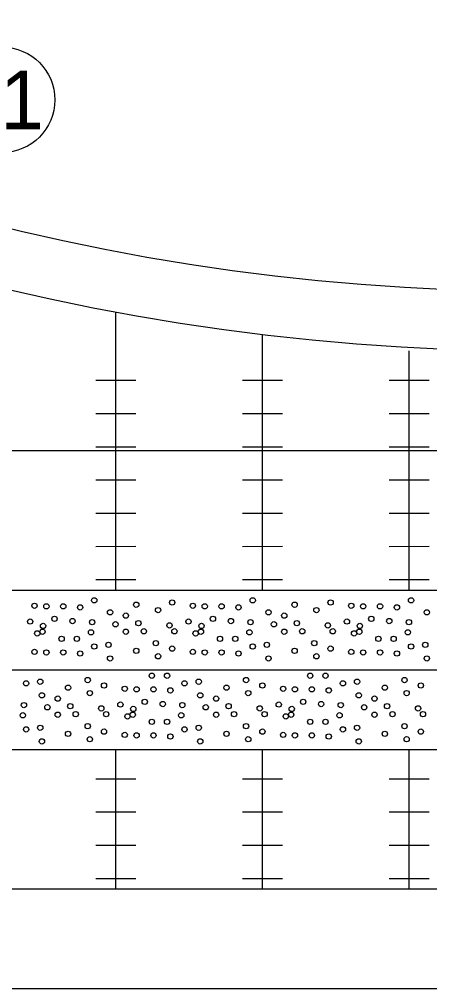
# Model space of a CAD drawing. Extents: x 997.6 to 1036.5, y 998.9 to 1022.4.
# Drawn here: x 1022.79 to 1024.189, y 1006.35 to 1009.657 of the extents above; entities that cross this region are included whole.
import ezdxf

# ---------------------------------------------------------------- set-up
doc = ezdxf.new("R2010")
doc.units = 0
doc.layers.add('Level 1', color=7, linetype='Continuous')
doc.layers.add('Level 2', color=7, linetype='Continuous')

msp = doc.modelspace()

# ---------------------------------------------------------------- linework, layer by layer
at = {"layer": 'Level 1'}
for p, q in [((1023.1189, 1007.7098), (1023.1189, 1008.6582)), ((1023.6189, 1007.7098), (1023.6189, 1008.5816)), ((1023.1189, 1007.7098), (1023.1189, 1008.5258)), ((1023.1189, 1007.7098), (1023.1189, 1008.5258)), ((1023.1189, 1007.7098), (1023.1189, 1008.5258)), ((1023.1189, 1007.7098), (1023.1189, 1008.5258)), ((1023.1189, 1007.7098), (1023.1189, 1008.5258)), ((1023.1189, 1007.7098), (1023.1189, 1008.5258)), ((1023.1189, 1007.7098), (1023.1189, 1008.5258)), ((1023.1189, 1007.7098), (1023.1189, 1008.5258)), ((1023.1189, 1007.7098), (1023.1189, 1008.5258)), ((1023.1189, 1007.7098), (1023.1189, 1008.5258)), ((1023.1189, 1007.7098), (1023.1189, 1008.5258)), ((1023.1189, 1007.7098), (1023.1189, 1008.5258)), ((1023.6189, 1007.7098), (1023.6189, 1008.5258)), ((1023.6189, 1007.7098), (1023.6189, 1008.5258)), ((1023.6189, 1007.7098), (1023.6189, 1008.5258)), ((1023.6189, 1007.7098), (1023.6189, 1008.5258)), ((1023.6189, 1007.7098), (1023.6189, 1008.5258)), ((1023.6189, 1007.7098), (1023.6189, 1008.5258)), ((1023.6189, 1007.7098), (1023.6189, 1008.5258)), ((1023.6189, 1007.7098), (1023.6189, 1008.5258)), ((1023.6189, 1007.7098), (1023.6189, 1008.5258)), ((1023.6189, 1007.7098), (1023.6189, 1008.5258)), ((1023.6189, 1007.7098), (1023.6189, 1008.5258)), ((1023.6189, 1007.7098), (1023.6189, 1008.5258)), ((1023.6189, 1007.7098), (1023.6189, 1008.5258)), ((1024.1189, 1007.7098), (1024.1189, 1008.5258)), ((1024.1189, 1007.7098), (1024.1189, 1008.5258)), ((1024.1189, 1007.7098), (1024.1189, 1008.5258)), ((1024.1189, 1007.7098), (1024.1189, 1008.5258)), ((1024.1189, 1007.7098), (1024.1189, 1008.5258)), ((1024.1189, 1007.7098), (1024.1189, 1008.5258)), ((1024.1189, 1007.7098), (1024.1189, 1008.5258)), ((1024.1189, 1007.7098), (1024.1189, 1008.5258)), ((1024.1189, 1007.7098), (1024.1189, 1008.5258)), ((1024.1189, 1007.7098), (1024.1189, 1008.5258)), ((1024.1189, 1007.7098), (1024.1189, 1008.5258)), ((1024.1189, 1007.7098), (1024.1189, 1008.5258)), ((1024.1189, 1007.7098), (1024.1189, 1008.5258)), ((1024.1189, 1007.7098), (1024.1189, 1008.5258)), ((1024.1189, 1007.7098), (1024.1189, 1008.5258)), ((1023.0509, 1008.4256), (1023.1869, 1008.4256)), ((1023.5509, 1008.4256), (1023.6869, 1008.4256)), ((1024.0509, 1008.4256), (1024.1869, 1008.4256)), ((1023.0509, 1008.3123), (1023.1869, 1008.3123)), ((1023.5509, 1008.3123), (1023.6869, 1008.3123)), ((1024.0509, 1008.3123), (1024.1869, 1008.3123)), ((1023.0509, 1008.1989), (1023.1869, 1008.1989)), ((1023.5509, 1008.1989), (1023.6869, 1008.1989)), ((1024.0509, 1008.1989), (1024.1869, 1008.1989)), ((1022.607, 1008.1858), (1024.2526, 1008.1858)), ((1023.0509, 1008.0856), (1023.1869, 1008.0856)), ((1023.5509, 1008.0856), (1023.6869, 1008.0856)), ((1024.0509, 1008.0856), (1024.1869, 1008.0856)), ((1023.0509, 1007.9723), (1023.1869, 1007.9723)), ((1023.5509, 1007.9723), (1023.6869, 1007.9723)), ((1024.0509, 1007.9723), (1024.1869, 1007.9723)), ((1023.0509, 1007.8589), (1023.1869, 1007.859)), ((1023.5509, 1007.8589), (1023.6869, 1007.859)), ((1024.0509, 1007.8589), (1024.1869, 1007.859)), ((1023.0509, 1007.7456), (1023.1869, 1007.7456)), ((1023.5509, 1007.7456), (1023.6869, 1007.7456)), ((1024.0509, 1007.7456), (1024.1869, 1007.7456)), ((1017.5167, 1007.7098), (1033.4931, 1007.7098)), ((1008.6387, 1007.4378), (1033.6876, 1007.4378)), ((1017.5167, 1007.1658), (1033.4931, 1007.1658)), ((1023.1189, 1006.6901), (1023.1189, 1007.1659)), ((1023.6189, 1006.6901), (1023.6189, 1007.1659)), ((1024.1189, 1006.6901), (1024.1189, 1007.1659)), ((1023.0509, 1007.0658), (1023.1869, 1007.0658)), ((1023.5509, 1007.0658), (1023.6869, 1007.0658)), ((1024.0509, 1007.0658), (1024.1869, 1007.0658)), ((1023.0509, 1006.9525), (1023.1869, 1006.9525)), ((1023.5509, 1006.9525), (1023.6869, 1006.9525)), ((1024.0509, 1006.9525), (1024.1869, 1006.9525)), ((1023.0509, 1006.8392), (1023.1869, 1006.8393)), ((1023.5509, 1006.8392), (1023.6869, 1006.8393)), ((1024.0509, 1006.8392), (1024.1869, 1006.8393)), ((1023.0509, 1006.7258), (1023.1869, 1006.7258)), ((1023.5509, 1006.7258), (1023.6869, 1006.7258)), ((1024.0509, 1006.7258), (1024.1869, 1006.7258)), ((1009.0069, 1006.6898), (1033.4931, 1006.6898)), ((1009.0069, 1006.3498), (1033.4931, 1006.3498))]:
    msp.add_line(p, q, dxfattribs=at)
msp.add_lwpolyline([(1020.1387, 1007.4378), (1024.1387, 1007.4378)], dxfattribs=at)
msp.add_circle((1022.7318, 1009.3826), 0.1795, dxfattribs=at)
for radius in [7.6159, 7.82]:
    msp.add_arc((1024.5514, 1016.3459), radius, 200.00008, 270, dxfattribs=at)
at = {"layer": 'Level 2'}
for centre in [(1023.0455, 1007.6747), (1023.1885, 1007.6598), (1023.3111, 1007.6673), (1023.5855, 1007.6747), (1023.7285, 1007.6598), (1023.8511, 1007.6673), (1024.1255, 1007.6747), (1022.8416, 1007.6561), (1022.8821, 1007.6543), (1022.9396, 1007.6543), (1022.9972, 1007.6505), (1023.0993, 1007.6338), (1023.2628, 1007.6413), (1023.3816, 1007.6561), (1023.4221, 1007.6543), (1023.4796, 1007.6543), (1023.5372, 1007.6505), (1023.6393, 1007.6338), (1023.8028, 1007.6413), (1023.9216, 1007.6561), (1023.9621, 1007.6543), (1024.0196, 1007.6543), (1024.0772, 1007.6505), (1024.1793, 1007.6338), (1022.8268, 1007.6023), (1022.9099, 1007.6115), (1022.9712, 1007.6041), (1023.0381, 1007.6003), (1023.1532, 1007.6227), (1023.1959, 1007.5967), (1023.3668, 1007.6023), (1023.4499, 1007.6115), (1023.5112, 1007.6041), (1023.5781, 1007.6003), (1023.6932, 1007.6227), (1023.7359, 1007.5967), (1023.9068, 1007.6023), (1023.9899, 1007.6115), (1024.0512, 1007.6041), (1024.1181, 1007.6003), (1022.851, 1007.5619), (1022.8691, 1007.5675), (1022.8709, 1007.5873), (1023.0343, 1007.5656), (1023.1179, 1007.5929), (1023.1532, 1007.5675), (1023.2145, 1007.5693), (1023.3018, 1007.5893), (1023.3185, 1007.5693), (1023.391, 1007.5619), (1023.4091, 1007.5675), (1023.4109, 1007.5873), (1023.5743, 1007.5656), (1023.6579, 1007.5929), (1023.6932, 1007.5675), (1023.7545, 1007.5693), (1023.8418, 1007.5893), (1023.8585, 1007.5693), (1023.931, 1007.5619), (1023.9491, 1007.5675), (1023.9509, 1007.5873), (1024.1143, 1007.5656), (1022.9341, 1007.5433), (1022.9861, 1007.5433), (1023.2554, 1007.5285), (1023.4741, 1007.5433), (1023.5261, 1007.5433), (1023.7954, 1007.5285), (1024.0141, 1007.5433), (1024.0661, 1007.5433), (1022.8416, 1007.4988), (1022.8821, 1007.4969), (1022.9396, 1007.4969), (1023.0455, 1007.5173), (1023.0938, 1007.5229), (1023.1885, 1007.5025), (1023.3111, 1007.5099), (1023.3816, 1007.4988), (1023.4221, 1007.4969), (1023.4796, 1007.4969), (1023.5855, 1007.5173), (1023.6338, 1007.5229), (1023.7285, 1007.5025), (1023.8511, 1007.5099), (1023.9216, 1007.4988), (1023.9621, 1007.4969), (1024.0196, 1007.4969), (1024.1255, 1007.5173), (1024.1738, 1007.5229), (1022.9972, 1007.4932), (1023.0993, 1007.4764), (1023.2628, 1007.4839), (1023.5372, 1007.4932), (1023.6393, 1007.4764), (1023.8028, 1007.4839), (1024.0772, 1007.4932), (1024.1793, 1007.4764), (1022.8614, 1007.3971), (1023.023, 1007.4027), (1023.2416, 1007.4175), (1023.2936, 1007.4175), (1023.4014, 1007.3971), (1023.563, 1007.4027), (1023.7816, 1007.4175), (1023.8336, 1007.4175), (1023.9414, 1007.3971), (1024.103, 1007.4027), (1022.8131, 1007.3915), (1022.9561, 1007.3767), (1023.0786, 1007.3841), (1023.1492, 1007.3729), (1023.1896, 1007.3711), (1023.2472, 1007.3711), (1023.3048, 1007.3673), (1023.3531, 1007.3915), (1023.4961, 1007.3767), (1023.6186, 1007.3841), (1023.6892, 1007.3729), (1023.7296, 1007.3711), (1023.7872, 1007.3711), (1023.8448, 1007.3673), (1023.8931, 1007.3915), (1024.0361, 1007.3767), (1024.1586, 1007.3841), (1022.8669, 1007.3506), (1022.9208, 1007.3395), (1023.0304, 1007.3581), (1023.4069, 1007.3506), (1023.4608, 1007.3395), (1023.5704, 1007.3581), (1023.9469, 1007.3506), (1024.0008, 1007.3395), (1024.1104, 1007.3581), (1022.8056, 1007.3172), (1022.8855, 1007.3098), (1022.9635, 1007.3135), (1023.0694, 1007.3061), (1023.1344, 1007.3191), (1023.1785, 1007.3042), (1023.2175, 1007.3283), (1023.2788, 1007.3209), (1023.3456, 1007.3172), (1023.4255, 1007.3098), (1023.5035, 1007.3135), (1023.6094, 1007.3061), (1023.6744, 1007.3191), (1023.7185, 1007.3042), (1023.7575, 1007.3283), (1023.8188, 1007.3209), (1023.8856, 1007.3172), (1023.9655, 1007.3098), (1024.0435, 1007.3135), (1024.1494, 1007.3061), (1022.8019, 1007.2824), (1022.9208, 1007.2843), (1022.9821, 1007.2862), (1023.0861, 1007.2862), (1023.1586, 1007.2788), (1023.1766, 1007.2843), (1023.3419, 1007.2824), (1023.4608, 1007.2843), (1023.5221, 1007.2862), (1023.6261, 1007.2862), (1023.6986, 1007.2788), (1023.7166, 1007.2843), (1023.8819, 1007.2824), (1024.0008, 1007.2843), (1024.0621, 1007.2862), (1024.1661, 1007.2862), (1022.8131, 1007.2342), (1022.8614, 1007.2398), (1023.023, 1007.2453), (1023.2416, 1007.2602), (1023.2936, 1007.2602), (1023.3531, 1007.2342), (1023.4014, 1007.2398), (1023.563, 1007.2453), (1023.7816, 1007.2602), (1023.8336, 1007.2602), (1023.8931, 1007.2342), (1023.9414, 1007.2398), (1024.103, 1007.2453), (1022.9561, 1007.2193), (1023.0304, 1007.2008), (1023.0786, 1007.2268), (1023.1492, 1007.2156), (1023.1896, 1007.2138), (1023.2472, 1007.2138), (1023.3048, 1007.21), (1023.4961, 1007.2193), (1023.5704, 1007.2008), (1023.6186, 1007.2268), (1023.6892, 1007.2156), (1023.7296, 1007.2138), (1023.7872, 1007.2138), (1023.8448, 1007.21), (1024.0361, 1007.2193), (1024.1104, 1007.2008), (1024.1586, 1007.2268), (1022.8669, 1007.1933), (1023.4069, 1007.1933), (1023.9469, 1007.1933)]:
    msp.add_circle(centre, 0.00903, dxfattribs=at)

# ---------------------------------------------------------------- texts
at = {"layer": 'Level 1'}
msp.add_text('1', height=0.2, dxfattribs=at).set_placement((1022.7247, 1009.2824))

doc.saveas('drawing.dxf')
